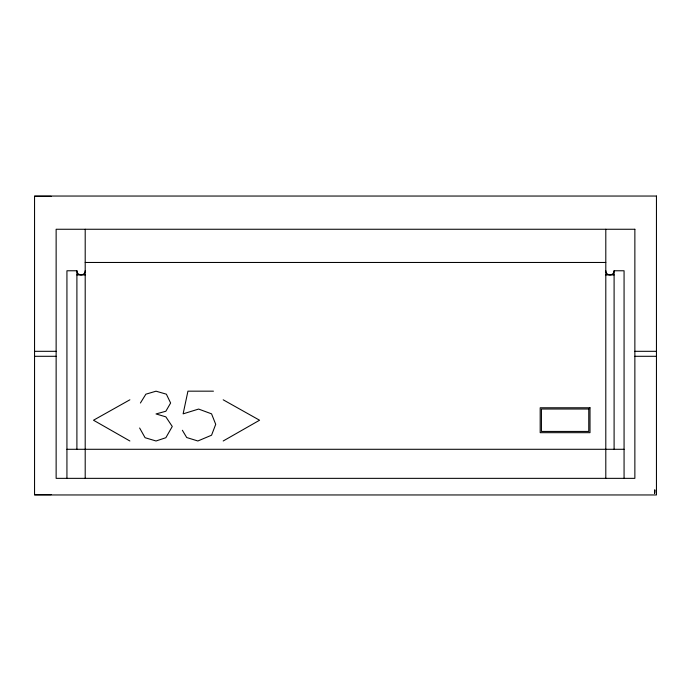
<?xml version="1.0" encoding="UTF-8"?>
<svg xmlns="http://www.w3.org/2000/svg" width="691" height="691" viewBox="0 0 691 691"><rect width="100%" height="100%" fill="white"/><g stroke="black" fill="none" stroke-linecap="round" stroke-linejoin="round"><path stroke-width="1.04" d="M140.411 403.017L145.879 394.181L156.036 391.192L166.376 394.181L170.617 403.017L165.857 411.24L156.036 413.952L165.857 416.854L172.266 426.485L165.857 437.714L156.036 440.988L145.084 437.714L139.625 428.005M223.193 440.988L259.566 420.223L223.193 399.804M129.873 399.804L93.501 420.223L129.873 440.988M34.55 196.339L51.16 196.339M85.2 262.468L605.8 262.468M85.2 270.768A4.155 4.155 0 0 1 81.046 274.923A4.155 4.155 0 0 1 76.9 270.768L66.932 270.768L66.932 478.353M605.8 270.768A4.155 4.155 0 0 0 609.954 274.923A4.155 4.155 0 0 0 614.1 270.768L624.068 270.768L624.068 478.353M76.9 274.923L85.2 274.923M605.8 274.923L614.1 274.923M34.55 351.313L56.135 351.313M634.865 351.313L656.45 351.313M34.55 356.297L56.135 356.297M634.865 356.297L656.45 356.297M213.45 391.166L187.935 391.166L183.124 413.849L198.619 409.063L211.558 413.849L215.713 424.326L211.558 435.209L197.859 440.988L186.708 437.524L182.364 430.26M66.932 449.288L624.068 449.288M34.55 494.661L51.16 494.661M614.1 270.768L614.1 449.288M605.8 229.257L605.8 478.353M85.2 229.257L85.2 478.353M76.9 270.768L76.9 449.288M656.45 196.045L34.55 196.045L34.55 494.955L656.45 494.955L656.45 196.045M634.865 229.257L56.135 229.257L56.135 478.353L634.865 478.353L634.865 229.257M590.002 407.776L540.189 407.776L540.189 432.678L590.002 432.678L590.002 407.776M588.758 409.02L541.433 409.02L541.433 431.434L588.758 431.434L588.758 409.02M654.792 489.971L654.653 493.296L654.792 489.971"/></g></svg>
